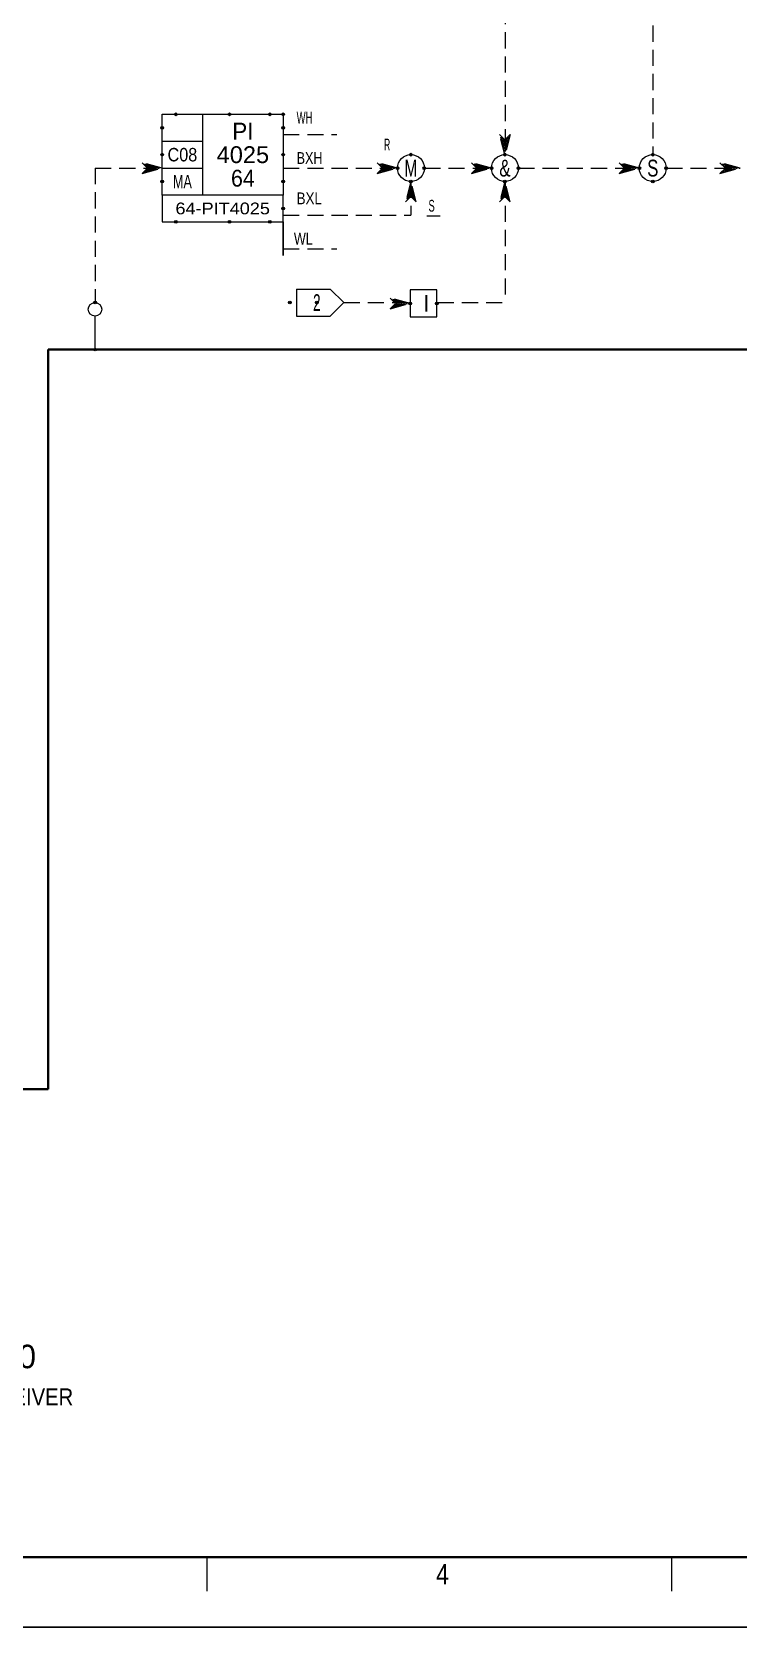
# Model space of a CAD drawing. Header units: millimetres. Extents: x 0 to 845, y 0 to 594.
# Drawn here: x 527.6 to 632.7, y 0 to 237.3 of the extents above; entities that cross this region are included whole.
import ezdxf
from ezdxf.enums import TextEntityAlignment as Align

# ---------------------------------------------------------------- set-up
doc = ezdxf.new("R2010")
doc.units = ezdxf.units.MM
doc.header["$LTSCALE"] = 0.8
doc.header["$PDMODE"] = 32
doc.header["$PDSIZE"] = 0.4
doc.linetypes.add('MEDIUM_DASHED', pattern=[4.5, 3, -1.5])
for name, color, linetype, lineweight in [('1', 7, 'Continuous', 13), ('12', 7, 'Continuous', 13), ('36', 7, 'Continuous', 25), ('40', 7, 'Continuous', 35), ('45', 7, 'Continuous', 13), ('46', 7, 'MEDIUM_DASHED', 13), ('47', 7, 'Continuous', 13), ('48', 7, 'Continuous', 13), ('50', 7, 'Continuous', 13), ('9', 7, 'Continuous', 13)]:
    doc.layers.add(name, color=color, linetype=linetype, lineweight=lineweight)
doc.layers.add('35', color=7, linetype='Continuous')

msp = doc.modelspace()

# ---------------------------------------------------------------- linework, layer by layer
at = {"layer": '1', "lineweight": 25}
msp.add_line((565, 209), (565, 204), dxfattribs=at)
at = {"layer": '1', "lineweight": 35}
msp.add_line((648.9504, 10.3819), (10.3331, 10.3819), dxfattribs=at)
at = {"layer": '1'}
for p, q in [((553.6134, 10.3819), (553.6134, 5.348)), ((622.7764, 10.3724), (622.7764, 5.348))]:
    msp.add_line(p, q, dxfattribs=at)
at = {"layer": '12'}
for q in [(567, 195), (572, 199), (567, 195), (572, 199)]:
    msp.add_line((567, 199), q, dxfattribs=at)
msp.add_lwpolyline([(0, 594), (841, 594), (841, 0), (0, 0)], close=True, dxfattribs=at)
msp.add_lwpolyline([(567, 195), (572, 195), (574, 197), (572, 199)], dxfattribs=at)
msp.add_lwpolyline([(567, 195), (572, 195), (574, 197), (572, 199)], dxfattribs=at)
at = {"layer": '40'}
for p, q in [((530, 190), (530, 80)), ((530, 190), (790, 190)), ((530, 80), (508, 80))]:
    msp.add_line(p, q, dxfattribs=at)
at = {"layer": '45'}
msp.add_line((586.3646, 209.9181), (588.374, 209.9181), dxfattribs=at)
at = {"layer": '46'}
for p, q in [((598.0236, 374), (598.0236, 219)), ((620.0236, 285), (620.0236, 219)), ((565, 222), (573, 222)), ((537, 217), (546, 217)), ((537, 217), (537, 197)), ((565, 217), (581, 217)), ((586, 217), (596, 217)), ((600, 217), (618, 217)), ((584, 215), (584, 210)), ((598.0236, 215), (598.0236, 197)), ((565, 210), (584, 210)), ((565, 205), (573, 205)), ((574, 197), (583.0236, 197)), ((588, 197), (598.0236, 197))]:
    msp.add_line(p, q, dxfattribs=at)
for points in [[(598, 219), (597.2, 222), (598, 221.2), (598.8, 222)], [(598, 219.4), (597.4, 221.6), (598, 221), (598.6, 221.6)], [(598, 219.8), (597.6, 221.2), (598, 220.8), (598.4, 221.2)], [(598, 220.2), (597.8, 220.8), (598, 220.6), (598.2, 220.8)], [(547, 217), (544, 217.8), (544.8, 217), (544, 216.2)], [(546.6, 217), (544.4, 217.6), (545, 217), (544.4, 216.4)], [(546.2, 217), (544.8, 217.4), (545.2, 217), (544.8, 216.6)], [(545.8, 217), (545.2, 217.2), (545.4, 217), (545.2, 216.8)], [(582, 217), (579, 217.8), (579.8, 217), (579, 216.2)], [(581.6, 217), (579.4, 217.6), (580, 217), (579.4, 216.4)], [(581.2, 217), (579.8, 217.4), (580.2, 217), (579.8, 216.6)], [(580.8, 217), (580.2, 217.2), (580.4, 217), (580.2, 216.8)], [(596, 217), (593, 217.8), (593.8, 217), (593, 216.2)], [(595.6, 217), (593.4, 217.6), (594, 217), (593.4, 216.4)], [(595.2, 217), (593.8, 217.4), (594.2, 217), (593.8, 216.6)], [(594.8, 217), (594.2, 217.2), (594.4, 217), (594.2, 216.8)], [(618, 217), (615, 217.8), (615.8, 217), (615, 216.2)], [(617.6, 217), (615.4, 217.6), (616, 217), (615.4, 216.4)], [(617.2, 217), (615.8, 217.4), (616.2, 217), (615.8, 216.6)], [(616.8, 217), (616.2, 217.2), (616.4, 217), (616.2, 216.8)], [(632.6, 217), (630.4, 217.6), (631, 217), (630.4, 216.4)], [(632.2, 217), (630.8, 217.4), (631.2, 217), (630.8, 216.6)], [(631.8, 217), (631.2, 217.2), (631.4, 217), (631.2, 216.8)], [(584, 215), (583.2, 212), (584, 212.8), (584.8, 212)], [(584, 214.6), (583.4, 212.4), (584, 213), (584.6, 212.4)], [(584, 214.2), (583.6, 212.8), (584, 213.2), (584.4, 212.8)], [(584, 213.8), (583.8, 213.2), (584, 213.4), (584.2, 213.2)], [(598, 215), (597.2, 212), (598, 212.8), (598.8, 212)], [(598, 214.6), (597.4, 212.4), (598, 213), (598.6, 212.4)], [(598, 214.2), (597.6, 212.8), (598, 213.2), (598.4, 212.8)], [(598, 213.8), (597.8, 213.2), (598, 213.4), (598.2, 213.2)], [(583.9024, 196.8787), (580.9024, 197.6787), (581.7024, 196.8787), (580.9024, 196.0787)], [(583.5024, 196.8787), (581.3024, 197.4787), (581.9024, 196.8787), (581.3024, 196.2787)], [(583.1024, 196.8787), (581.7024, 197.2787), (582.1024, 196.8787), (581.7024, 196.4787)], [(582.7024, 196.8787), (582.1024, 197.0787), (582.3024, 196.8787), (582.1024, 196.6787)]]:
    msp.add_lwpolyline(points, close=True, dxfattribs=at)
msp.add_lwpolyline([(622, 217), (633, 217), (630, 217.8), (630.8, 217), (630, 216.2), (633, 217)], dxfattribs=at)
at = {"layer": '47'}
msp.add_line((537, 190), (537, 195), dxfattribs=at)
msp.add_circle((537, 196), 1, dxfattribs=at)
for p in [(537, 197), (537, 190)]:
    msp.add_point(p, dxfattribs=at)
at = {"layer": '48'}
for p, q in [((553, 225), (553, 213)), ((547, 221), (553, 221)), ((547, 217), (553, 217))]:
    msp.add_line(p, q, dxfattribs=at)
for points in [[(547, 225), (565, 225), (565, 213), (547, 213)], [(583.8787, 194.8787), (587.8787, 194.8787), (587.8787, 198.8787), (583.8787, 198.8787)]]:
    msp.add_lwpolyline(points, close=True, dxfattribs=at)
msp.add_lwpolyline([(547, 213), (547, 209), (565, 209), (565, 213)], dxfattribs=at)
for centre in [(584, 217), (598, 217), (620, 217)]:
    msp.add_circle(centre, 2, dxfattribs=at)
for p in [(547, 223), (549, 225), (557, 225), (563, 225), (565, 225), (565, 223), (547, 219), (565, 219), (584, 219), (598, 219), (620, 219), (582, 217), (586, 217), (596, 217), (600, 217), (618, 217), (622, 217), (547, 215), (565, 215), (584, 215), (598, 215), (620, 215), (565, 211), (549, 209), (557, 209), (563, 209), (566, 197), (570, 197), (583.8787, 196.8787), (587.8787, 196.8787)]:
    msp.add_point(p, dxfattribs=at)
at = {"layer": '9'}
msp.add_lwpolyline([(0, 0), (841, 0), (841, 594), (0, 594)], close=True, dxfattribs=at)

# ---------------------------------------------------------------- texts
at = {"layer": '1', "width": 0.85}
msp.add_text('4', height=3.02, dxfattribs=at).set_placement((588.7012, 6.3543), align=Align.CENTER)
at = {"layer": '12', "width": 0.6}
msp.add_text('2', height=2.5, dxfattribs=at).set_placement((570, 195.7496), align=Align.CENTER)
at = {"layer": '35', "width": 0.9}
msp.add_text('H.P. N2 RECEIVER', height=2.5, dxfattribs=at).set_placement((507, 33))
at = {"layer": '36'}
msp.add_text('64-VX50', height=3.5, dxfattribs=at).set_placement((510, 38.5))
at = {"layer": '45'}
for s, width, p in [('WH', 0.6, (567, 223.6252)), ('R', 0.55, (580, 219.6252)), ('BXH', 0.8, (567, 217.6252)), ('BXL', 0.85, (567, 211.6252)), ('S', 0.6, (586.6173, 210.5291))]:
    msp.add_text(s, height=1.75, dxfattribs=dict(at, width=width)).set_placement(p)
at = {"layer": '45', "width": 0.8}
msp.add_text('WL', height=1.75, dxfattribs=at).set_placement((567.9996, 205.6252), align=Align.CENTER)
at = {"layer": '50'}
msp.add_text('PI', height=2.5, dxfattribs=at).set_placement((558.9996, 221.2496), align=Align.CENTER)
for s, height, width, p in [('C08', 2, 0.9, (550, 218)), ('4025', 2.5, 1.05, (559, 217.7496)), ('S', 2.5, 0.75, (620.0004, 215.7496)), ('MA', 2, 0.7, (550, 214)), ('64', 2.5, 0.95, (558.9996, 214.2496)), ('M', 2.5, 0.7, (584.0004, 215.7496)), ('&', 2.5, 0.75, (598, 215.7496)), ('64-PIT4025', 1.75, 1.15, (555.9945, 210.1252)), ('I', 2.5, 0.9, (586.2913, 195.6283))]:
    msp.add_text(s, height=height, dxfattribs=dict(at, width=width)).set_placement(p, align=Align.CENTER)

doc.saveas('drawing.dxf')
